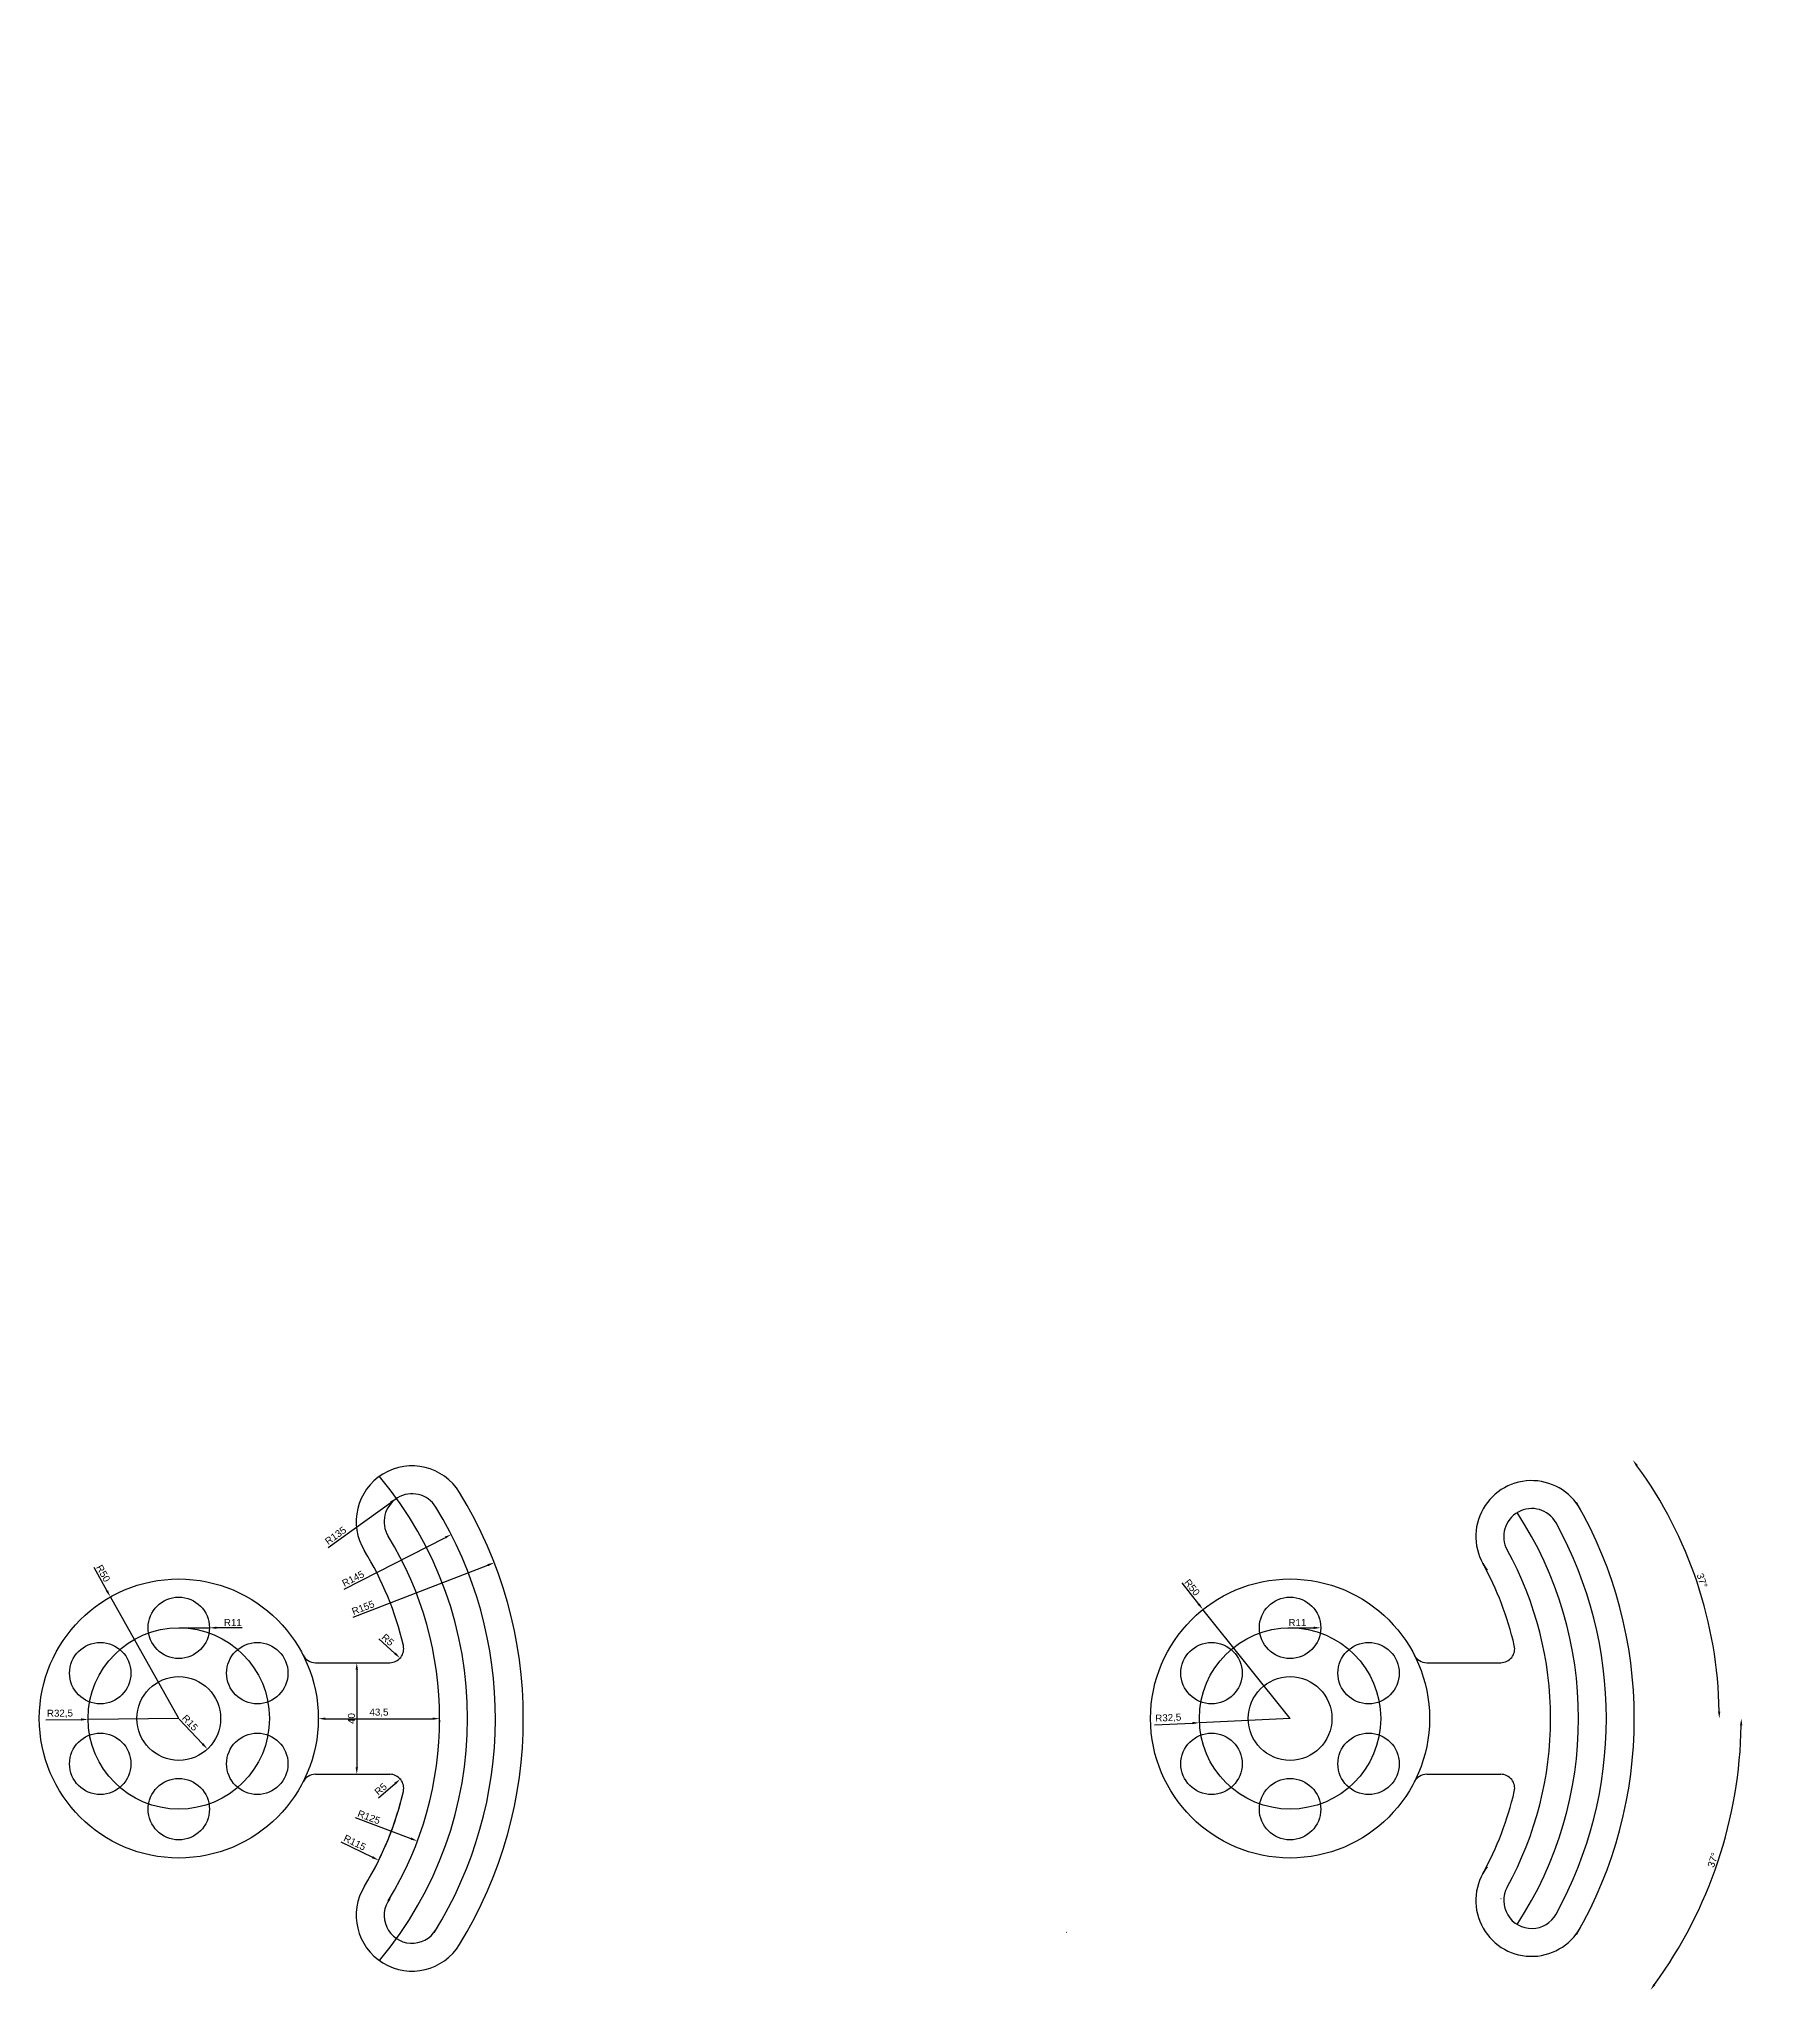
# Model space of a CAD drawing. Header units: millimetres. Extents: x 2735 to 3982, y 1391 to 2594.
# Drawn here: x 2735 to 3359, y 1890 to 2594 of the extents above; entities that cross this region are included whole.
import ezdxf

# ---------------------------------------------------------------- set-up
doc = ezdxf.new("R2010")
doc.units = ezdxf.units.MM
doc.styles.get("Standard").update_dxf_attribs({"font": 'arial.ttf'})
doc.dimstyles.new('ISO-25', dxfattribs={"dimtxt": 2.5, "dimasz": 2.5, "dimexe": 1.25, "dimexo": 0.625, "dimtad": 1, "dimtxsty": 'Standard', "dimcen": 2.5, "dimadec": 0, "dimazin": 0, "dimtfac": 1, "dimtmove": 0, "dimatfit": 3, "dimfxl": 1, "dimarcsym": 0})

# ---------------------------------------------------------------- blocks, each defined once
blk = doc.blocks.new('*U1')
blk.add_circle((0, 0), 11)
blk = doc.blocks.new('*U2')
at = {"color": 0, "linetype": 'ByBlock', "lineweight": -2, "transparency": 16777216}
blk.add_blockref('*U1', (2785.12, 2025.08), dxfattribs=at)
for p, rotation in [((2756.97, 2008.83), 59.99999999999999), ((2813.26, 2008.83), 300.0000000000001), ((2756.97, 1976.33), 120), ((2813.26, 1976.33), 240), ((2785.12, 1960.08), 180)]:
    blk.add_blockref('*U1', p, dxfattribs=dict(at, rotation=rotation))
blk = doc.blocks.new('*D3')
at = {"color": 0, "lineweight": -2, "transparency": 16777216}
for p, q in [((2785.12, 2025.08), (2796.12, 2025.08)), ((2807.86, 2025.08), (2798.62, 2025.08))]:
    blk.add_line(p, q, dxfattribs=at)
at = {"color": 0, "transparency": 16777216}
blk.add_solid([(2798.62, 2025.49), (2798.62, 2024.66), (2796.12, 2025.08)], dxfattribs=at)
at = {"layer": 'Defpoints', "color": 0, "transparency": 16777216}
for p in [(2785.12, 2025.08), (2796.12, 2025.08)]:
    blk.add_point(p, dxfattribs=at)
at = {"color": 0, "transparency": 16777216, "insert": (2804.49, 2026.96), "char_height": 2.5, "attachment_point": 5}
blk.add_mtext('R11', dxfattribs=at)
blk = doc.blocks.new('*D4')
at = {"color": 0, "lineweight": -2, "transparency": 16777216}
for p, q in [((2754.61, 2046.8), (2759.37, 2038.33)), ((2785.12, 1992.58), (2760.6, 2036.15))]:
    blk.add_line(p, q, dxfattribs=at)
at = {"color": 0, "transparency": 16777216}
blk.add_solid([(2759.74, 2038.54), (2759.01, 2038.13), (2760.6, 2036.15)], dxfattribs=at)
at = {"layer": 'Defpoints', "color": 0, "transparency": 16777216}
for p in [(2760.6, 2036.15), (2785.12, 1992.58)]:
    blk.add_point(p, dxfattribs=at)
at = {"color": 0, "transparency": 16777216, "insert": (2758.03, 2044.59), "char_height": 2.5, "attachment_point": 5, "rotation": 299.36707}
blk.add_mtext('R50', dxfattribs=at)
blk = doc.blocks.new('*D7')
at = {"color": 0, "lineweight": -2, "transparency": 16777216}
for p, q in [((2737.47, 1992.08), (2750.12, 1992.21)), ((2785.12, 1992.58), (2752.62, 1992.24))]:
    blk.add_line(p, q, dxfattribs=at)
at = {"color": 0, "transparency": 16777216}
blk.add_solid([(2750.12, 1992.63), (2750.13, 1991.8), (2752.62, 1992.24)], dxfattribs=at)
at = {"layer": 'Defpoints', "color": 0, "transparency": 16777216}
for p in [(2752.62, 1992.24), (2785.12, 1992.58)]:
    blk.add_point(p, dxfattribs=at)
at = {"color": 0, "transparency": 16777216, "insert": (2742.52, 1994.26), "char_height": 2.5, "attachment_point": 5, "rotation": 0.59782}
blk.add_mtext('R32,5', dxfattribs=at)
blk = doc.blocks.new('*D9')
at = {"color": 0, "lineweight": -2, "transparency": 16777216}
blk.add_line((2785.3, 1992.39), (2793.67, 1983.46), dxfattribs=at)
at = {"color": 0, "transparency": 16777216}
blk.add_solid([(2793.97, 1983.74), (2793.36, 1983.17), (2795.38, 1981.63)], dxfattribs=at)
at = {"layer": 'Defpoints', "color": 0, "transparency": 16777216}
for p in [(2785.12, 1992.58), (2795.38, 1981.63)]:
    blk.add_point(p, dxfattribs=at)
at = {"color": 0, "transparency": 16777216, "insert": (2789.16, 1991.04), "char_height": 2.5, "attachment_point": 5, "rotation": 313.14277}
blk.add_mtext('R15', dxfattribs=at)
blk = doc.blocks.new('*D11')
at = {"color": 0, "lineweight": -2, "transparency": 16777216}
for p, q in [((2848.05, 2012.58), (2850.16, 2012.58)), ((2848.91, 2010.08), (2848.91, 1975.08)), ((2848.05, 1972.58), (2850.16, 1972.58))]:
    blk.add_line(p, q, dxfattribs=at)
at = {"color": 0, "transparency": 16777216}
for points in [[(2848.49, 2010.08), (2849.33, 2010.08), (2848.91, 2012.58)], [(2848.49, 1975.08), (2849.33, 1975.08), (2848.91, 1972.58)]]:
    blk.add_solid(points, dxfattribs=at)
at = {"layer": 'Defpoints', "color": 0, "transparency": 16777216}
for p in [(2847.42, 2012.58), (2847.42, 1972.58), (2848.91, 1972.58)]:
    blk.add_point(p, dxfattribs=at)
at = {"color": 0, "transparency": 16777216, "insert": (2847.01, 1992.58), "char_height": 2.5, "attachment_point": 5, "rotation": 90}
blk.add_mtext('40', dxfattribs=at)
blk = doc.blocks.new('*D12')
at = {"color": 0, "lineweight": -2, "transparency": 16777216}
for p, q in [((2835.12, 1991.95), (2835.12, 1991.26)), ((2837.62, 1992.51), (2876.12, 1992.51)), ((2878.62, 1991.95), (2878.62, 1991.26))]:
    blk.add_line(p, q, dxfattribs=at)
at = {"color": 0, "transparency": 16777216}
for points in [[(2837.62, 1992.93), (2837.62, 1992.09), (2835.12, 1992.51)], [(2876.12, 1992.93), (2876.12, 1992.09), (2878.62, 1992.51)]]:
    blk.add_solid(points, dxfattribs=at)
at = {"layer": 'Defpoints', "color": 0, "transparency": 16777216}
for p in [(2835.12, 1992.58), (2878.62, 1992.58), (2878.62, 1992.51)]:
    blk.add_point(p, dxfattribs=at)
at = {"color": 0, "transparency": 16777216, "insert": (2856.87, 1994.64), "char_height": 2.5, "attachment_point": 5}
blk.add_mtext('43,5', dxfattribs=at)
blk = doc.blocks.new('*D13')
at = {"color": 0, "lineweight": -2, "transparency": 16777216}
blk.add_line((2856.8, 2021.12), (2862.6, 2015.9), dxfattribs=at)
at = {"color": 0, "transparency": 16777216}
blk.add_solid([(2862.88, 2016.21), (2862.32, 2015.59), (2864.46, 2014.23)], dxfattribs=at)
at = {"layer": 'Defpoints', "color": 0, "transparency": 16777216}
for p in [(2860.74, 2017.58), (2864.46, 2014.23)]:
    blk.add_point(p, dxfattribs=at)
at = {"color": 0, "transparency": 16777216, "insert": (2860.04, 2020.76), "char_height": 2.5, "attachment_point": 5, "rotation": 317.98464}
blk.add_mtext('R5', dxfattribs=at)
blk = doc.blocks.new('*D16')
at = {"color": 0, "lineweight": -2, "transparency": 16777216}
blk.add_line((2856.74, 1964.1), (2862.63, 1969.22), dxfattribs=at)
at = {"color": 0, "transparency": 16777216}
blk.add_solid([(2862.35, 1969.53), (2862.9, 1968.9), (2864.51, 1970.86)], dxfattribs=at)
at = {"layer": 'Defpoints', "color": 0, "transparency": 16777216}
for p in [(2860.74, 1967.58), (2864.51, 1970.86)]:
    blk.add_point(p, dxfattribs=at)
at = {"color": 0, "transparency": 16777216, "insert": (2857.5, 1967.27), "char_height": 2.5, "attachment_point": 5, "rotation": 41.00863}
blk.add_mtext('R5', dxfattribs=at)
blk = doc.blocks.new('*D17')
at = {"color": 0, "lineweight": -2, "transparency": 16777216}
blk.add_line((2843.23, 1948.42), (2854.53, 1942.85), dxfattribs=at)
at = {"color": 0, "transparency": 16777216}
blk.add_solid([(2854.72, 1943.22), (2854.35, 1942.48), (2856.78, 1941.75)], dxfattribs=at)
at = {"layer": 'Defpoints', "color": 0, "transparency": 16777216}
for p in [(2753.62, 1992.58), (2856.78, 1941.75)]:
    blk.add_point(p, dxfattribs=at)
at = {"color": 0, "transparency": 16777216, "insert": (2848.19, 1948.1), "char_height": 2.5, "attachment_point": 5, "rotation": 333.76756}
blk.add_mtext('R115', dxfattribs=at)
blk = doc.blocks.new('*D18')
at = {"color": 0, "lineweight": -2, "transparency": 16777216}
blk.add_line((2848.31, 1957.04), (2868.31, 1949.54), dxfattribs=at)
at = {"color": 0, "transparency": 16777216}
blk.add_solid([(2868.46, 1949.93), (2868.16, 1949.15), (2870.65, 1948.66)], dxfattribs=at)
at = {"layer": 'Defpoints', "color": 0, "transparency": 16777216}
for p in [(2753.62, 1992.58), (2870.65, 1948.66)]:
    blk.add_point(p, dxfattribs=at)
at = {"color": 0, "transparency": 16777216, "insert": (2853.28, 1957.21), "char_height": 2.5, "attachment_point": 5, "rotation": 339.42983}
blk.add_mtext('R125', dxfattribs=at)
blk = doc.blocks.new('*D19')
at = {"color": 0, "lineweight": -2, "transparency": 16777216}
blk.add_line((2844.37, 2038.91), (2880.53, 2057.38), dxfattribs=at)
at = {"color": 0, "transparency": 16777216}
blk.add_solid([(2880.34, 2057.75), (2880.72, 2057.01), (2882.76, 2058.52)], dxfattribs=at)
at = {"layer": 'Defpoints', "color": 0, "transparency": 16777216}
for p in [(2882.76, 2058.52), (2753.62, 1992.58)]:
    blk.add_point(p, dxfattribs=at)
at = {"color": 0, "transparency": 16777216, "insert": (2847.59, 2042.69), "char_height": 2.5, "attachment_point": 5, "rotation": 27.04849}
blk.add_mtext('R145', dxfattribs=at)
blk = doc.blocks.new('*D20')
at = {"color": 0, "lineweight": -2, "transparency": 16777216}
blk.add_line((2847.59, 2028.87), (2895.88, 2047.52), dxfattribs=at)
at = {"color": 0, "transparency": 16777216}
blk.add_solid([(2895.73, 2047.91), (2896.03, 2047.14), (2898.21, 2048.43)], dxfattribs=at)
at = {"layer": 'Defpoints', "color": 0, "transparency": 16777216}
for p in [(2898.21, 2048.43), (2753.62, 1992.58)]:
    blk.add_point(p, dxfattribs=at)
at = {"color": 0, "transparency": 16777216, "insert": (2851.18, 2032.3), "char_height": 2.5, "attachment_point": 5, "rotation": 21.11922}
blk.add_mtext('R155', dxfattribs=at)
blk = doc.blocks.new('*D21')
at = {"color": 0, "lineweight": -2, "transparency": 16777216}
blk.add_line((2838.72, 2053.9), (2861.12, 2070.04), dxfattribs=at)
at = {"color": 0, "transparency": 16777216}
blk.add_solid([(2860.87, 2070.38), (2861.36, 2069.7), (2863.15, 2071.5)], dxfattribs=at)
at = {"layer": 'Defpoints', "color": 0, "transparency": 16777216}
for p in [(2863.15, 2071.5), (2753.62, 1992.58)]:
    blk.add_point(p, dxfattribs=at)
at = {"color": 0, "transparency": 16777216, "insert": (2841.33, 2058.13), "char_height": 2.5, "attachment_point": 5, "rotation": 35.77635}
blk.add_mtext('R135', dxfattribs=at)
blk = doc.blocks.new('*U40')
blk.add_circle((0, 0), 11)
blk = doc.blocks.new('*U42')
at = {"color": 0, "linetype": 'ByBlock', "lineweight": -2, "transparency": 16777216}
blk.add_blockref('*U40', (2785.12, 2025.08), dxfattribs=at)
for p, rotation in [((2756.97, 2008.83), 59.99999999999999), ((2813.26, 2008.83), 300.0000000000001), ((2756.97, 1976.33), 120), ((2813.26, 1976.33), 240), ((2785.12, 1960.08), 180)]:
    blk.add_blockref('*U40', p, dxfattribs=dict(at, rotation=rotation))
blk = doc.blocks.new('*D43')
at = {"color": 0, "lineweight": -2, "transparency": 16777216}
blk.add_arc((3183.45, 1992.58), 153.85, 0.93105, 36.06895, dxfattribs=at)
at = {"color": 0, "transparency": 16777216}
for points in [[(3307.47, 2082.91), (3308.14, 2083.4), (3306.32, 2085.17)], [(3337.69, 1995.08), (3336.86, 1995.07), (3337.3, 1992.58)]]:
    blk.add_solid(points, dxfattribs=at)
at = {"layer": 'Defpoints', "color": 0, "transparency": 16777216}
for p in [(3982.08, 2594.39), (3333.75, 2025.44), (3183.45, 1992.58), (3183.45, 1992.58), (3393.13, 1992.58)]:
    blk.add_point(p, dxfattribs=at)
at = {"color": 0, "transparency": 16777216, "insert": (3331.15, 2042), "char_height": 2.5, "attachment_point": 5, "rotation": 288.5}
blk.add_mtext('37°', dxfattribs=at)
blk = doc.blocks.new('*D44')
at = {"color": 0, "lineweight": -2, "transparency": 16777216}
blk.add_arc((3183.45, 1992.58), 161.73, 323.88568, 359.11432, dxfattribs=at)
at = {"color": 0, "transparency": 16777216}
for points in [[(3344.74, 1990.08), (3345.58, 1990.07), (3345.18, 1992.58)], [(3314.44, 1897.01), (3313.77, 1897.5), (3312.61, 1895.25)]]:
    blk.add_solid(points, dxfattribs=at)
at = {"layer": 'Defpoints', "color": 0, "transparency": 16777216}
for p in [(3183.45, 1992.58), (3183.45, 1992.58), (3393.13, 1992.58), (3330.42, 1925.08), (3982.08, 1390.76)]:
    blk.add_point(p, dxfattribs=at)
at = {"color": 0, "transparency": 16777216, "insert": (3335.02, 1941.86), "char_height": 2.5, "attachment_point": 5, "rotation": 71.5}
blk.add_mtext('37°', dxfattribs=at)
blk = doc.blocks.new('*D45')
at = {"color": 0, "lineweight": -2, "transparency": 16777216}
blk.add_line((3182.71, 2025.08), (3191.95, 2025.08), dxfattribs=at)
at = {"color": 0, "transparency": 16777216}
blk.add_solid([(3191.95, 2025.49), (3191.95, 2024.66), (3194.45, 2025.08)], dxfattribs=at)
at = {"layer": 'Defpoints', "color": 0, "transparency": 16777216}
for p in [(3183.45, 2025.08), (3194.45, 2025.08)]:
    blk.add_point(p, dxfattribs=at)
at = {"color": 0, "transparency": 16777216, "insert": (3186.08, 2026.96), "char_height": 2.5, "attachment_point": 5}
blk.add_mtext('R11', dxfattribs=at)
blk = doc.blocks.new('*D46')
at = {"color": 0, "lineweight": -2, "transparency": 16777216}
for p, q in [((3144.61, 2041.18), (3150.68, 2033.59)), ((3183.45, 1992.58), (3152.24, 2031.64))]:
    blk.add_line(p, q, dxfattribs=at)
at = {"color": 0, "transparency": 16777216}
blk.add_solid([(3151, 2033.85), (3150.35, 2033.33), (3152.24, 2031.64)], dxfattribs=at)
at = {"layer": 'Defpoints', "color": 0, "transparency": 16777216}
for p in [(3152.24, 2031.64), (3183.45, 1992.58)]:
    blk.add_point(p, dxfattribs=at)
at = {"color": 0, "transparency": 16777216, "insert": (3148.35, 2039.55), "char_height": 2.5, "attachment_point": 5, "rotation": 308.62731}
blk.add_mtext('R50', dxfattribs=at)
blk = doc.blocks.new('*D47')
at = {"color": 0, "lineweight": -2, "transparency": 16777216}
for p, q in [((3134.84, 1990.29), (3148.49, 1990.93)), ((3183.45, 1992.58), (3150.98, 1991.05))]:
    blk.add_line(p, q, dxfattribs=at)
at = {"color": 0, "transparency": 16777216}
blk.add_solid([(3148.47, 1991.35), (3148.51, 1990.52), (3150.98, 1991.05)], dxfattribs=at)
at = {"layer": 'Defpoints', "color": 0, "transparency": 16777216}
for p in [(3150.98, 1991.05), (3183.45, 1992.58)]:
    blk.add_point(p, dxfattribs=at)
at = {"color": 0, "transparency": 16777216, "insert": (3139.81, 1992.65), "char_height": 2.5, "attachment_point": 5, "rotation": 2.69424}
blk.add_mtext('R32,5', dxfattribs=at)

msp = doc.modelspace()

# ---------------------------------------------------------------- linework, layer by layer
for p, q in [((2834.109, 2012.577), (2860.741, 2012.577)), ((3232.439, 2012.577), (3258.97, 2012.577)), ((2834.109, 1972.577), (2860.741, 1972.577)), ((3232.439, 1972.577), (3258.97, 1972.577)), ((2860.699, 1928.088), (2860.739, 1928.058)), ((3259.029, 1928.088), (3259.069, 1928.058)), ((2876.712, 1916.022), (2876.746, 1915.996)), ((3103.223, 1916.022), (3103.258, 1915.996))]:
    msp.add_line(p, q)
for centre, radius in [((2785.119, 1992.577), 50), ((3183.449, 1992.577), 50), ((2785.119, 1992.577), 32.5), ((3183.449, 1992.577), 32.5), ((2785.119, 1992.577), 15), ((3183.449, 1992.577), 15)]:
    msp.add_circle(centre, radius)
for centre, radius, start, end in [((2868.726, 2063.115), 20, 31.500065, 211.500065), ((2753.619, 1992.577), 135, 320.003889, 39.996111), ((2868.726, 2063.115), 10, 31.500065, 211.500065), ((2753.619, 1992.577), 155, 328.499935, 31.500065), ((3270.034, 2057.824), 20, 28.901848, 217), ((2753.619, 1992.577), 145, 328.119578, 31.500065), ((3270.034, 2057.824), 10, 28.901848, 208.901848), ((3151.849, 1992.577), 135, 326.853049, 33.146951), ((3151.849, 1992.577), 155, 330.047526, 29.952474), ((2753.619, 1992.577), 125, 328.499935, 31.500065), ((3151.849, 1992.577), 145, 331.098152, 28.901848), ((2753.619, 1992.577), 115, 13.136559, 31.500065), ((3151.849, 1992.577), 125, 331.098152, 28.901848), ((3151.849, 1992.577), 115, 13.136559, 28.901848), ((2834.109, 2017.577), 5, 207.035692, 270), ((2860.741, 2017.577), 5, 270, 13.136559), ((3232.439, 2017.577), 5, 207.035692, 270), ((3258.97, 2017.577), 5, 270, 13.136559), ((2834.109, 1967.577), 5, 90, 152.964308), ((2860.741, 1967.577), 5, 346.863441, 90), ((3232.439, 1967.577), 5, 90, 152.964308), ((3258.97, 1967.577), 5, 346.863441, 90), ((2753.619, 1992.577), 115, 328.499935, 346.863441), ((2753.619, 1992.577), 115, 329.460213, 346.863441), ((3151.849, 1992.577), 115, 331.098152, 346.863441), ((3270.034, 1927.33), 20, 143, 331.098152), ((2868.726, 1922.04), 20, 148.499935, 328.499935), ((3270.034, 1927.33), 10, 151.098152, 331.098152), ((2868.726, 1922.04), 10, 143, 328.499935)]:
    msp.add_arc(centre, radius, start, end)

# ---------------------------------------------------------------- block references
for name, p in [('*U2', (0, 0)), ('*U42', (398.33, 0))]:
    msp.add_blockref(name, p)

# ---------------------------------------------------------------- dimensions: what is measured, and where the dimension line sits
for base, line1, line2, picture, middle in [((3333.747, 2025.439), ((3183.449, 1992.577), (3393.126, 1992.577)), ((3183.449, 1992.577), (3982.084, 2594.392)), '*D43', (3331.151, 2041.998)), ((3330.421, 1925.081), ((3183.449, 1992.577), (3982.084, 1390.762)), ((3183.449, 1992.577), (3393.126, 1992.577)), '*D44', (3335.017, 1941.863))]:
    dim = msp.add_angular_dim_2l(base=base, line1=line1, line2=line2, dimstyle='ISO-25')
    dim.commit()
    dim.dimension.update_dxf_attribs({"geometry": picture, "text_midpoint": middle})
at = {"color": 114, "true_color": 0x139b48}
for center, mpoint, picture, middle in [((2753.619, 1992.577), (2863.145, 2071.501), '*D21', (2842.446, 2056.585)), ((2753.619, 1992.577), (2882.759, 2058.515), '*D19', (2848.457, 2041.001)), ((2753.619, 1992.577), (2898.208, 2048.425), '*D20', (2851.87, 2030.527)), ((2860.741, 2017.577), (2864.455, 2014.23), '*D13', (2858.772, 2019.351)), ((3183.449, 2025.077), (3194.449, 2025.077), '*D45', (3186.078, 2025.077)), ((2785.119, 1992.577), (2795.376, 1981.632), '*D9', (2787.774, 1989.745)), ((3183.449, 1992.577), (3150.985, 1991.049), '*D47', (3139.911, 1990.528)), ((2753.619, 1992.577), (2856.775, 1941.746), '*D17', (2847.349, 1946.39)), ((2753.619, 1992.577), (2870.649, 1948.658), '*D18', (2852.613, 1955.426)), ((2860.741, 1967.577), (2864.514, 1970.858), '*D16', (2858.741, 1965.838))]:
    dim = msp.add_radius_dim(center=center, mpoint=mpoint, dimstyle='ISO-25', dxfattribs=at)
    dim.commit()
    dim.dimension.update_dxf_attribs({"geometry": picture, "text_midpoint": middle, "dimtype": 164})
for center, mpoint, picture, middle in [((2785.119, 1992.577), (2760.599, 2036.152), '*D4', (2758.035, 2044.586)), ((3183.449, 1992.577), (3152.236, 2031.638), '*D46', (3148.348, 2039.55)), ((2785.119, 2025.077), (2796.119, 2025.077), '*D3', (2804.49, 2026.957)), ((2785.119, 1992.577), (2752.621, 1992.238), '*D7', (2742.522, 1994.26))]:
    dim = msp.add_radius_dim(center=center, mpoint=mpoint, dimstyle='ISO-25', dxfattribs=at)
    dim.commit()
    dim.dimension.update_dxf_attribs({"geometry": picture, "text_midpoint": middle})
dim = msp.add_linear_dim(base=(2848.912, 1972.577), p1=(2847.425, 2012.577), p2=(2847.425, 1972.577), angle=90, dimstyle='ISO-25', dxfattribs=at)
dim.commit()
dim.dimension.update_dxf_attribs({"geometry": '*D11', "text_midpoint": (2847.01, 1992.577)})
dim = msp.add_linear_dim(base=(2878.619, 1992.51), p1=(2835.119, 1992.577), p2=(2878.619, 1992.577), dimstyle='ISO-25', dxfattribs=at)
dim.commit()
dim.dimension.update_dxf_attribs({"geometry": '*D12', "text_midpoint": (2856.869, 1994.637)})

doc.saveas('drawing.dxf')
